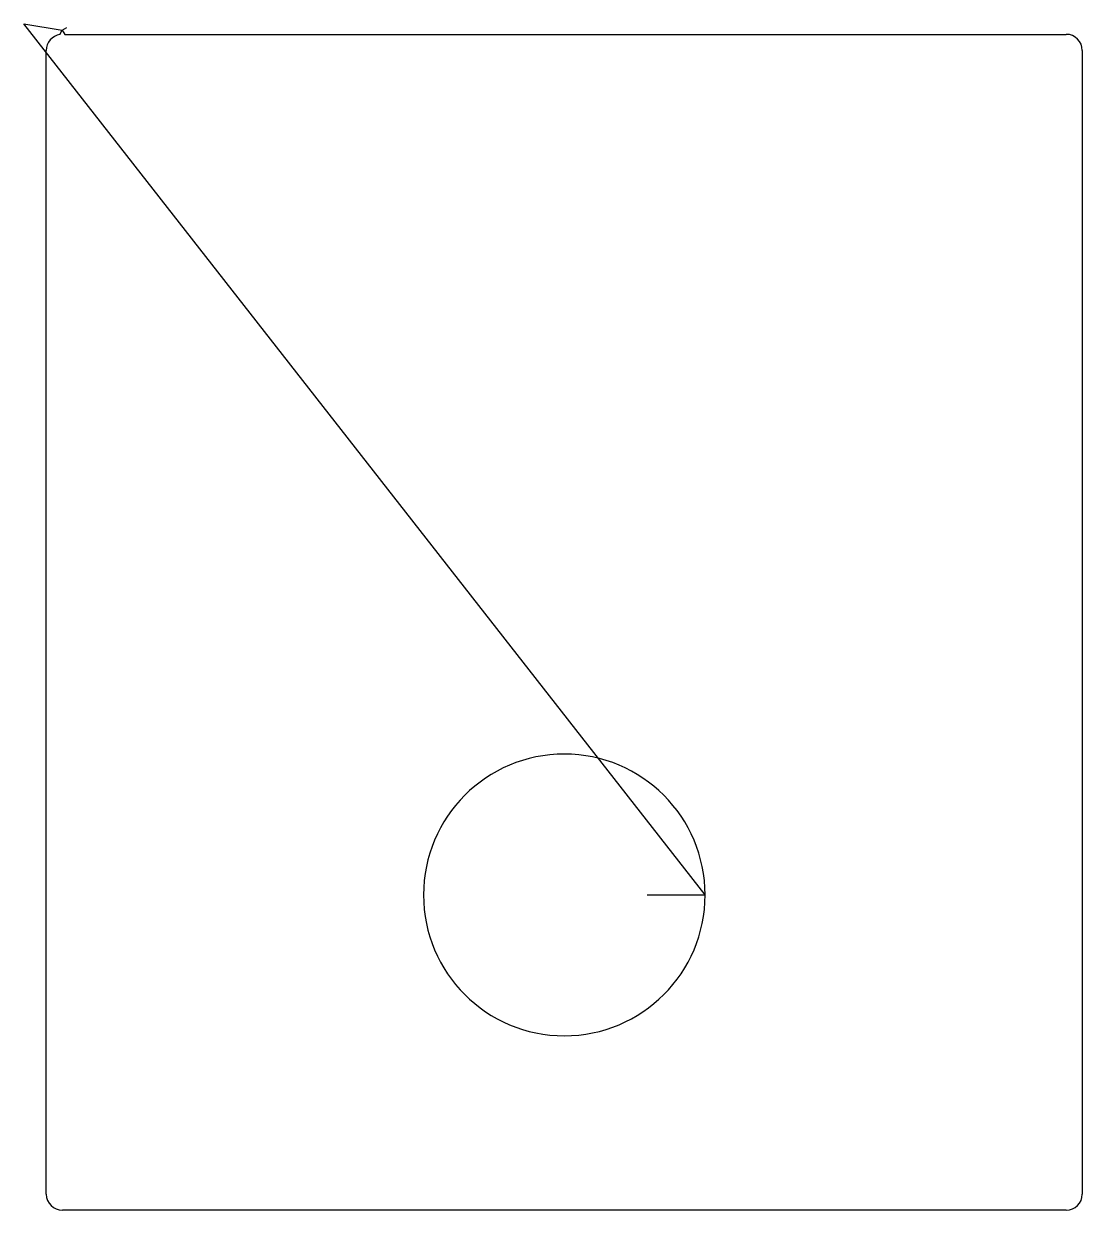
# Model space of a CAD drawing. Header units: metres. Extents: x 103 to 743, y 408 to 1124.
import ezdxf

# ---------------------------------------------------------------- set-up
doc = ezdxf.new("R2010")
doc.units = ezdxf.units.M

msp = doc.modelspace()

# ---------------------------------------------------------------- linework, layer by layer
at = {"layer": 'TOOL_0'}
for p, q in [((514.805, 598.716), (103.435, 1124.364)), ((103.435, 1124.364), (126.706, 1120.506)), ((125.307, 1117.85), (126.706, 1120.506)), ((126.706, 1120.506), (129.491, 1122.188)), ((126.706, 1120.506), (128.305, 1117.966)), ((128.305, 1117.966), (732.805, 1117.966)), ((117.055, 418.216), (117.055, 1108.216)), ((742.555, 1108.216), (742.555, 418.216)), ((479.805, 598.716), (514.805, 598.716)), ((732.805, 408.466), (126.805, 408.466))]:
    msp.add_line(p, q, dxfattribs=at)
for centre, radius, start, end in [((126.805, 1108.216), 9.75, 98.838201, 180), ((732.805, 1108.216), 9.75, 0, 90), ((429.805, 598.716), 85, 0, 180), ((429.805, 598.716), 85, 180, 0), ((126.805, 418.216), 9.75, 180, 270), ((732.805, 418.216), 9.75, 270, 0)]:
    msp.add_arc(centre, radius, start, end, dxfattribs=at)

doc.saveas('drawing.dxf')
